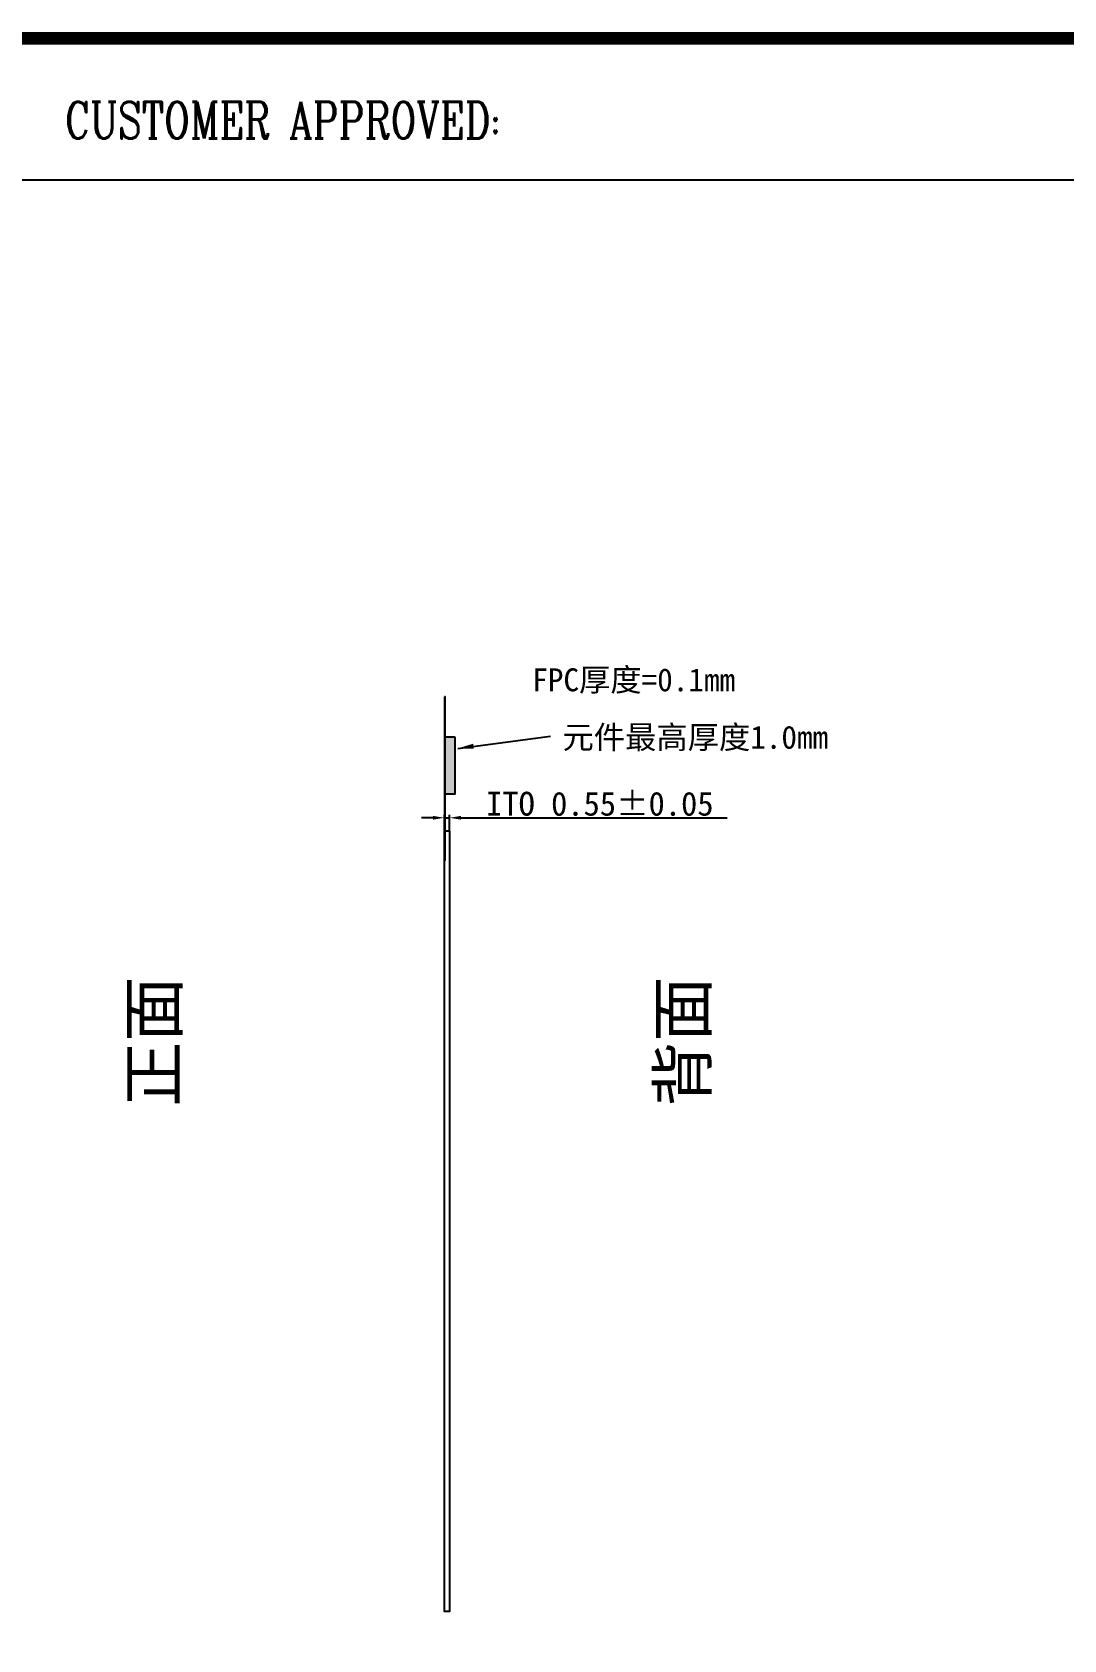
# Model space of a CAD drawing. Header units: millimetres. Extents: x 167 to 548, y -50 to 246.
# Drawn here: x 299.2 to 407.2, y 77.7 to 246.1 of the extents above; entities that cross this region are included whole.
import ezdxf

# ---------------------------------------------------------------- set-up
doc = ezdxf.new("R2010")
doc.units = ezdxf.units.MM
for name, color, linetype in [('DIM', 4, 'Continuous'), ('FPC外形', 3, 'Continuous'), ('ITO glasss', 7, 'Continuous'), ('元件', 45, 'Continuous')]:
    doc.layers.add(name, color=color, linetype=linetype)
doc.styles.add('style10', font='romanc.shx')
doc.dimstyles.new('ISO-25', dxfattribs={"dimtxt": 2.5, "dimasz": 2.5, "dimexe": 1.25, "dimexo": 0.625, "dimtad": 1, "dimdsep": 46, "dimtxsty": 'Standard', "dimcen": 2.5, "dimadec": 0, "dimazin": 0, "dimtfac": 1, "dimtmove": 0, "dimatfit": 3, "dimfxl": 0, "dimarcsym": 0})
doc.dimstyles.new('ISO-25$0', dxfattribs={"dimtxt": 2.5, "dimasz": 1.2, "dimexe": 0.3, "dimexo": 0.1, "dimgap": 0.2, "dimtad": 1, "dimzin": 1, "dimdsep": 46, "dimtxsty": 'Standard', "dimcen": 0.5, "dimadec": 0, "dimazin": 0, "dimtp": 1.2, "dimtm": 1.2, "dimtfac": 1, "dimtmove": 0, "dimatfit": 3, "dimfxl": 0, "dimtolj": 1, "dimarcsym": 0})

# ---------------------------------------------------------------- blocks, each defined once
blk = doc.blocks.new('*D7')
at = {"layer": 'DEFPOINTS', "color": 0}
for p in [(342.94, 163.77), (342.39, 162.42), (342.94, 162.42)]:
    blk.add_point(p, dxfattribs=at)
at = {"layer": 'DIM', "color": 0, "lineweight": -2}
for p, q in [((341.19, 163.77), (339.99, 163.77)), ((342.39, 162.52), (342.39, 164.07)), ((342.39, 163.77), (342.94, 163.77)), ((342.94, 162.52), (342.94, 164.07)), ((344.14, 163.77), (371.99, 163.77))]:
    blk.add_line(p, q, dxfattribs=at)
at = {"layer": 'DIM', "color": 0}
for points in [[(341.19, 163.97), (341.19, 163.57), (342.39, 163.77)], [(344.14, 163.97), (344.14, 163.57), (342.94, 163.77)]]:
    blk.add_solid(points, dxfattribs=at)
at = {"layer": 'DIM', "color": 0, "insert": (358.66, 165.22), "char_height": 2.5, "attachment_point": 5}
blk.add_mtext('\\A1;ITO 0.55%%P0.05', dxfattribs=at)

msp = doc.modelspace()

# ---------------------------------------------------------------- hatches: boundary and pattern name
at = {"layer": '元件'}
msp.add_hatch(color=48, dxfattribs=at).paths.add_polyline_path([(343.487, 172.257), (343.487, 166.257), (342.487, 166.257), (342.487, 172.257)])

# ---------------------------------------------------------------- linework, layer by layer
msp.add_line((166.949, 230.589), (546.479, 230.589))
at = {"const_width": 1.3}
msp.add_lwpolyline([(167.505, 245.407), (547.035, 245.407), (547.035, -49.28), (167.505, -49.28)], close=True, dxfattribs=at)
at = {"layer": 'FPC外形', "color": 3}
msp.add_lwpolyline([(342.387, 176.448), (342.387, 159.325), (342.487, 159.325), (342.487, 176.448)], close=True, dxfattribs=at)
at = {"layer": 'ITO glasss', "color": 0}
msp.add_lwpolyline([(342.387, 162.418), (342.937, 162.418), (342.937, 80.624), (342.387, 80.624), (342.387, 162.421)], dxfattribs=at)
at = {"layer": '元件', "color": 48}
msp.add_lwpolyline([(343.487, 172.257), (343.487, 166.257), (342.487, 166.257), (342.487, 172.257)], close=True, dxfattribs=at)

# ---------------------------------------------------------------- texts
at = {"style": 'style10', "width": 0.75}
msp.add_text('CUSTOMER APPROVED:', height=3.8402, dxfattribs=at).set_placement((302.678, 234.912))
at = {"layer": 'DIM', "char_height": 2.4, "attachment_point": 7}
for s, insert, width in [('FPC{\\fSimSun|b0|i0|c134|p54;厚度}=0.1mm', (351.585, 176.758), 24.60512), ('{\\fSimSun|b0|i0|c134|p54;元件最高厚度1.0}mm', (354.76, 170.743), 35.52769)]:
    msp.add_mtext(s, dxfattribs=dict(at, insert=insert, width=width))
at = {"layer": 'DIM', "char_height": 5, "width": 35.26606, "attachment_point": 1, "rotation": 90}
for s, insert in [('{\\fSimSun|b0|i0|c134|p54;正面}', (309.431, 133.504)), ('{\\fSimSun|b0|i0|c134|p54;背面}', (364.818, 133.504))]:
    msp.add_mtext(s, dxfattribs=dict(at, insert=insert))

# ---------------------------------------------------------------- dimensions: what is measured, and where the dimension line sits
at = {"layer": 'DIM'}
dim = msp.add_linear_dim(base=(342.937, 163.767), p1=(342.387, 162.421), p2=(342.937, 162.421), text='ITO <>%%P0.05', dimstyle='ISO-25$0', dxfattribs=at)
dim.commit()
dim.dimension.update_dxf_attribs({"geometry": '*D7', "text_midpoint": (358.662, 165.217)})

# ---------------------------------------------------------------- leaders
msp.add_leader([(343.799, 171.041), (353.493, 172.331)], dimstyle='ISO-25', override={"dimscale": 1.1, "dimasz": 1.5, "dimtad": 0, "dimtoh": 1}, dxfattribs=at)

doc.saveas('drawing.dxf')
